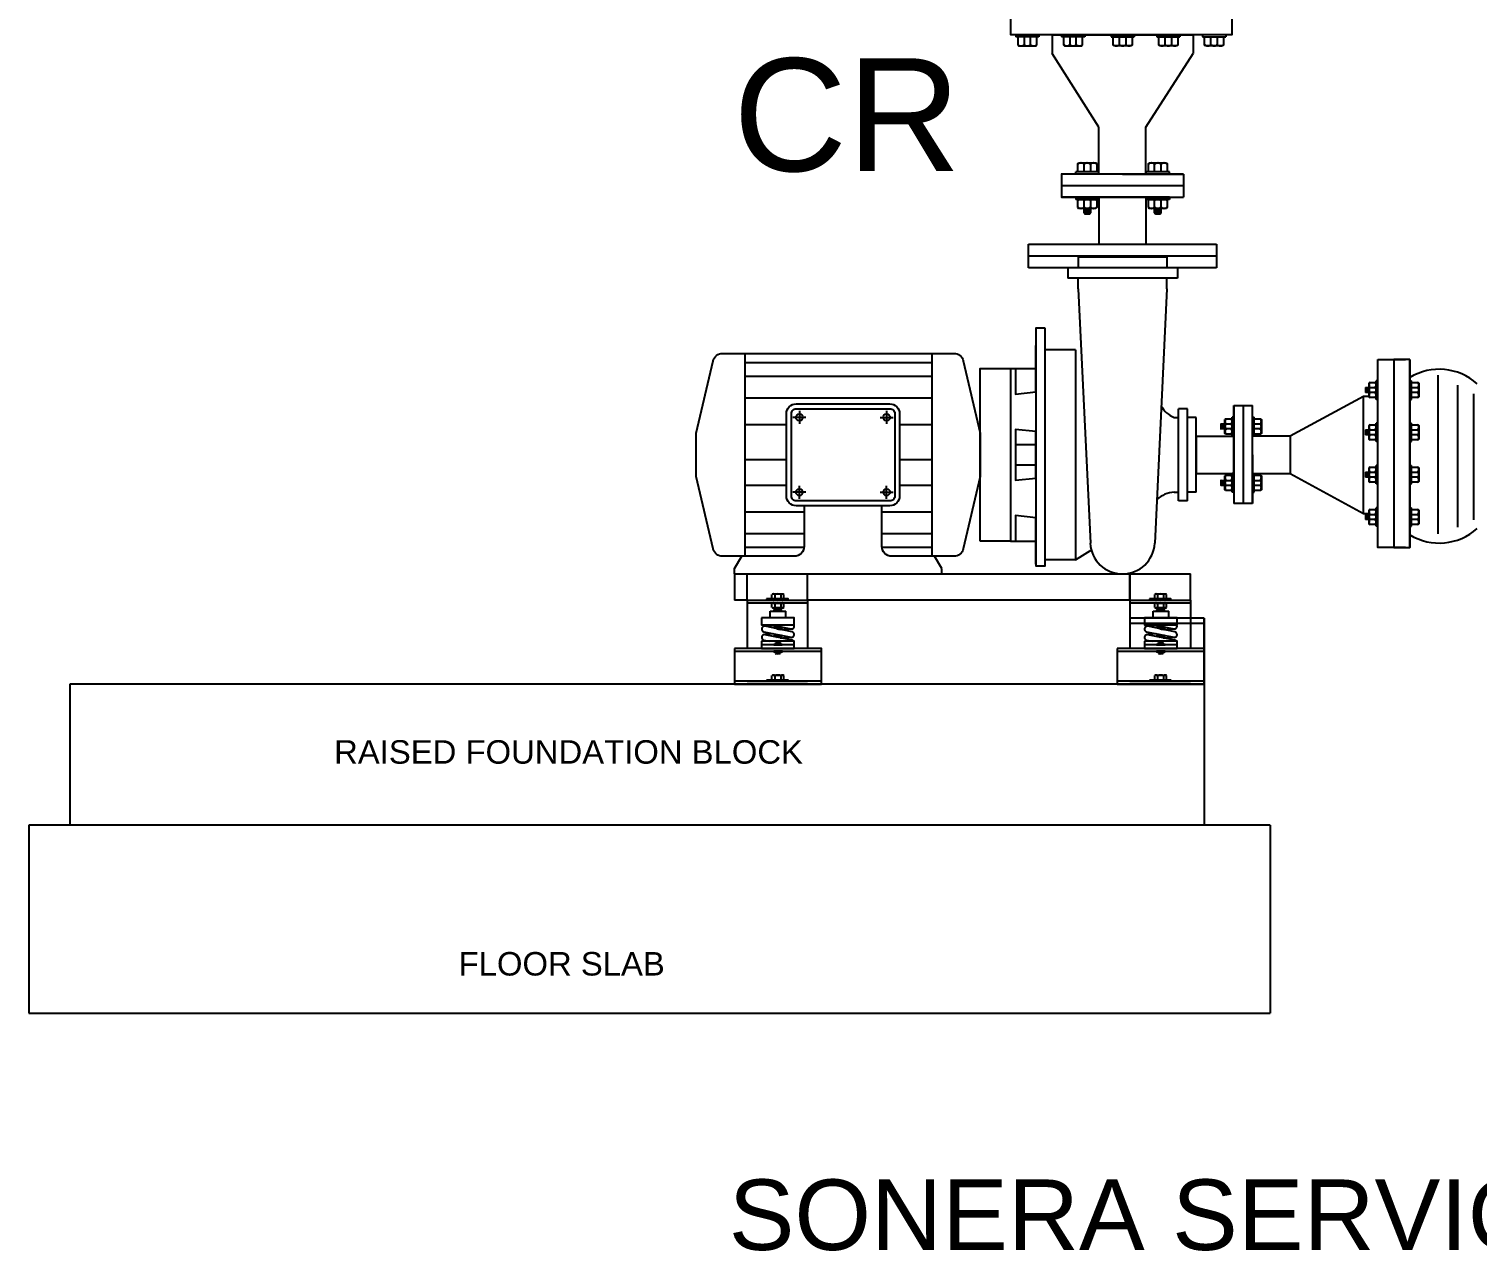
# Model space of a CAD drawing. Header units: inches. Extents: x 51172 to 63334, y -27893 to -10796.
# Drawn here: x 51464 to 53004, y -16851 to -15551 of the extents above; entities that cross this region are included whole.
import ezdxf

# ---------------------------------------------------------------- set-up
doc = ezdxf.new("R2010")
doc.units = ezdxf.units.IN
doc.header["$MEASUREMENT"] = 0
doc.styles.get("Standard").update_dxf_attribs({"font": 'arial.ttf'})

msp = doc.modelspace()

# ---------------------------------------------------------------- linework, layer by layer
at = {"linetype": 'Continuous'}
for p, q in [((52538, -15557.6), (52513.4, -15557.6)), ((52513.4, -15557.6), (52513.4, -15559.8)), ((52538, -15559.8), (52513.4, -15559.8)), ((52515.6, -15560.6), (52516.4, -15559.8)), ((52515.6, -15560.6), (52515.6, -15568.6)), ((52515.6, -15568.6), (52516.4, -15569.5)), ((52516.4, -15569.5), (52535, -15569.5)), ((52522.4, -15559.8), (52522.4, -15567.8)), ((52529.1, -15567.8), (52529.1, -15559.8)), ((52535.8, -15560.6), (52535, -15559.8)), ((52535, -15569.5), (52535.8, -15568.6)), ((52535.8, -15568.6), (52535.8, -15560.6)), ((52538, -15557.6), (52538, -15559.8)), ((52562.1, -15557.6), (52562.1, -15559.8)), ((52586.7, -15557.6), (52562.1, -15557.6)), ((52586.7, -15559.8), (52562.1, -15559.8)), ((52564.3, -15560.6), (52565.1, -15559.8)), ((52564.3, -15560.6), (52564.3, -15568.6)), ((52564.3, -15568.6), (52565.1, -15569.5)), ((52565.1, -15569.5), (52583.7, -15569.5)), ((52571, -15559.8), (52571, -15567.8)), ((52577.7, -15567.8), (52577.7, -15559.8)), ((52584.5, -15560.6), (52583.7, -15559.8)), ((52583.7, -15569.5), (52584.5, -15568.6)), ((52584.5, -15568.6), (52584.5, -15560.6)), ((52586.7, -15557.6), (52586.7, -15559.8)), ((52614.7, -15557.6), (52639.4, -15557.6)), ((52614.7, -15557.6), (52614.7, -15559.8)), ((52614.7, -15559.8), (52639.4, -15559.8)), ((52617, -15560.6), (52617.8, -15559.8)), ((52617, -15568.6), (52617, -15560.6)), ((52617.8, -15569.5), (52617, -15568.6)), ((52636.3, -15569.5), (52617.8, -15569.5)), ((52623.7, -15567.8), (52623.7, -15559.8)), ((52630.4, -15559.8), (52630.4, -15567.8)), ((52637.1, -15560.6), (52636.3, -15559.8)), ((52637.1, -15568.6), (52636.3, -15569.5)), ((52637.1, -15560.6), (52637.1, -15568.6)), ((52639.4, -15557.6), (52639.4, -15559.8)), ((52663.4, -15557.6), (52663.4, -15559.8)), ((52663.4, -15557.6), (52688, -15557.6)), ((52663.4, -15559.8), (52688, -15559.8)), ((52665.6, -15560.6), (52666.4, -15559.8)), ((52665.6, -15568.6), (52665.6, -15560.6)), ((52666.4, -15569.5), (52665.6, -15568.6)), ((52685, -15569.5), (52666.4, -15569.5)), ((52672.4, -15567.8), (52672.4, -15559.8)), ((52679.1, -15559.8), (52679.1, -15567.8)), ((52685.8, -15560.6), (52685, -15559.8)), ((52685.8, -15568.6), (52685, -15569.5)), ((52685.8, -15560.6), (52685.8, -15568.6)), ((52688, -15557.6), (52688, -15559.8)), ((52712.1, -15557.6), (52712.1, -15559.8)), ((52712.1, -15559.8), (52736.7, -15559.8)), ((52714.3, -15560.6), (52715.1, -15559.8)), ((52714.3, -15568.6), (52714.3, -15560.6)), ((52715.1, -15569.5), (52714.3, -15568.6)), ((52733.7, -15569.5), (52715.1, -15569.5)), ((52721, -15567.8), (52721, -15559.8)), ((52727.7, -15559.8), (52727.7, -15567.8)), ((52734.5, -15560.6), (52733.7, -15559.8)), ((52734.5, -15568.6), (52733.7, -15569.5)), ((52734.5, -15560.6), (52734.5, -15568.6)), ((52736.7, -15557.6), (52736.7, -15559.8)), ((52579.4, -15694.6), (52580.2, -15693.8)), ((52580.2, -15693.8), (52598.7, -15693.8)), ((52598.7, -15693.8), (52599.5, -15694.6)), ((52654.4, -15694.6), (52655.2, -15693.8)), ((52655.2, -15693.8), (52673.7, -15693.8)), ((52673.7, -15693.8), (52674.5, -15694.6)), ((52586.1, -15705.7), (52561.5, -15705.7)), ((52601.8, -15703.5), (52577.1, -15703.5)), ((52577.1, -15705.7), (52577.1, -15703.5)), ((52579.4, -15702.6), (52579.4, -15694.6)), ((52579.4, -15702.6), (52580.2, -15703.5)), ((52586.1, -15703.5), (52586.1, -15695.4)), ((52592.8, -15695.4), (52592.8, -15703.5)), ((52599.5, -15702.6), (52598.7, -15703.5)), ((52599.5, -15694.6), (52599.5, -15702.6)), ((52601.8, -15705.7), (52601.8, -15703.5)), ((52634.8, -15705.7), (52610.2, -15705.7)), ((52676.8, -15703.5), (52652.1, -15703.5)), ((52652.1, -15705.7), (52652.1, -15703.5)), ((52654.4, -15702.6), (52654.4, -15694.6)), ((52654.4, -15702.6), (52655.2, -15703.5)), ((52661.1, -15703.5), (52661.1, -15695.4)), ((52667.8, -15695.4), (52667.8, -15703.5)), ((52674.5, -15702.6), (52673.7, -15703.5)), ((52674.5, -15694.6), (52674.5, -15702.6)), ((52676.8, -15705.7), (52676.8, -15703.5)), ((52562, -15718), (52691.9, -15718)), ((52586.1, -15730.3), (52561.5, -15730.3)), ((52577.1, -15730.3), (52577.1, -15732.6)), ((52601.8, -15732.6), (52577.1, -15732.6)), ((52579.4, -15733.4), (52580.2, -15732.6)), ((52579.4, -15741.4), (52579.4, -15733.4)), ((52580.2, -15732.6), (52598.7, -15732.6)), ((52586.1, -15740.6), (52586.1, -15734.2)), ((52592.8, -15734.2), (52592.8, -15740.6)), ((52598.7, -15732.6), (52599.5, -15733.4)), ((52599.5, -15733.4), (52599.5, -15741.4)), ((52601.8, -15730.3), (52601.8, -15732.6)), ((52634.8, -15730.3), (52610.2, -15730.3)), ((52652.1, -15730.3), (52652.1, -15732.6)), ((52676.8, -15732.6), (52652.1, -15732.6)), ((52654.4, -15733.4), (52655.2, -15732.6)), ((52654.4, -15741.4), (52654.4, -15733.4)), ((52655.2, -15732.6), (52673.7, -15732.6)), ((52661.1, -15740.6), (52661.1, -15734.2)), ((52667.8, -15734.2), (52667.8, -15740.6)), ((52673.7, -15732.6), (52674.5, -15733.4)), ((52674.5, -15733.4), (52674.5, -15741.4)), ((52676.8, -15730.3), (52676.8, -15732.6)), ((52579.4, -15741.4), (52580.2, -15742.2)), ((52598.7, -15742.2), (52580.2, -15742.2)), ((52586.1, -15747), (52586.1, -15742.2)), ((52586.9, -15747.9), (52592, -15747.9)), ((52592.8, -15742.2), (52592.8, -15747)), ((52599.5, -15741.4), (52598.7, -15742.2)), ((52654.4, -15741.4), (52655.2, -15742.2)), ((52673.7, -15742.2), (52655.2, -15742.2)), ((52661.1, -15747), (52661.1, -15742.2)), ((52661.9, -15747.9), (52667, -15747.9)), ((52667.8, -15742.2), (52667.8, -15747)), ((52674.5, -15741.4), (52673.7, -15742.2)), ((52915.6, -15902.9), (52915.6, -16102.9)), ((52885.2, -15932.7), (52889.1, -15932.7)), ((52889.1, -15938.1), (52885.2, -15938.1)), ((52889.7, -15927.4), (52889.1, -15928)), ((52889.1, -15942.8), (52889.1, -15928)), ((52889.7, -15927.4), (52896.2, -15927.4)), ((52890.3, -15932.7), (52895.5, -15932.7)), ((52895.5, -15938.1), (52890.3, -15938.1)), ((52896.2, -15927.4), (52896.8, -15928)), ((52896.8, -15945.3), (52896.8, -15925.6)), ((52898.6, -15925.6), (52896.8, -15925.6)), ((52896.8, -15928), (52896.8, -15942.8)), ((52932.6, -15925.6), (52934.4, -15925.6)), ((52934.4, -15945.3), (52934.4, -15925.6)), ((52935, -15927.4), (52934.4, -15928)), ((52934.4, -15932.7), (52940.8, -15932.7)), ((52940.8, -15938.1), (52934.4, -15938.1)), ((52935, -15927.4), (52941.5, -15927.4)), ((52941.5, -15927.4), (52942.1, -15928)), ((52942.1, -15928), (52942.1, -15942.8)), ((53000.4, -15939.3), (53000.4, -16073.6)), ((52745.4, -15971.5), (52745.4, -15951.8)), ((52765.1, -15952.2), (52745.4, -15952.2)), ((52745.4, -15952.2), (52745.4, -16056.2)), ((52755.3, -15952.2), (52755.3, -16056.2)), ((52765.1, -15971.5), (52765.1, -15951.8)), ((52765.1, -16056.2), (52765.1, -15952.2)), ((52889.7, -15943.5), (52889.1, -15942.8)), ((52896.2, -15943.5), (52889.7, -15943.5)), ((52896.8, -15942.8), (52896.2, -15943.5)), ((52898.6, -15945.3), (52896.8, -15945.3)), ((52932.6, -15945.3), (52934.4, -15945.3)), ((52935, -15943.5), (52934.4, -15942.8)), ((52941.5, -15943.5), (52935, -15943.5)), ((52942.1, -15942.8), (52941.5, -15943.5)), ((52732, -15971.5), (52735.9, -15971.5)), ((52736.5, -15966.1), (52735.9, -15966.7)), ((52735.9, -15981.6), (52735.9, -15966.7)), ((52736.5, -15966.1), (52743, -15966.1)), ((52737.2, -15971.5), (52742.3, -15971.5)), ((52743, -15966.1), (52743.6, -15966.7)), ((52743.6, -15984), (52743.6, -15964.3)), ((52745.4, -15964.3), (52743.6, -15964.3)), ((52743.6, -15966.7), (52743.6, -15981.6)), ((52765.1, -15964.3), (52766.9, -15964.3)), ((52766.9, -15984), (52766.9, -15964.3)), ((52767.6, -15966.1), (52766.9, -15966.7)), ((52766.9, -15971.5), (52773.4, -15971.5)), ((52767.6, -15966.1), (52774, -15966.1)), ((52774, -15966.1), (52774.7, -15966.7)), ((52774.7, -15966.7), (52774.7, -15981.6)), ((52896.8, -15990.3), (52896.8, -15970.6)), ((52898.6, -15970.6), (52896.8, -15970.6)), ((52932.6, -15970.6), (52934.4, -15970.6)), ((52934.4, -15990.3), (52934.4, -15970.6)), ((52731.4, -15972.1), (52731.4, -15976.2)), ((52735.9, -15976.8), (52732, -15976.8)), ((52736.5, -15982.2), (52735.9, -15981.6)), ((52743, -15982.2), (52736.5, -15982.2)), ((52742.3, -15976.8), (52737.2, -15976.8)), ((52743.6, -15981.6), (52743, -15982.2)), ((52745.4, -15984), (52743.6, -15984)), ((52765.1, -15984), (52766.9, -15984)), ((52773.4, -15976.8), (52766.9, -15976.8)), ((52767.6, -15982.2), (52766.9, -15981.6)), ((52774, -15982.2), (52767.6, -15982.2)), ((52774.7, -15981.6), (52774, -15982.2)), ((52885.2, -15977.7), (52889.1, -15977.7)), ((52889.1, -15983.1), (52885.2, -15983.1)), ((52889.7, -15972.4), (52889.1, -15973)), ((52889.1, -15987.8), (52889.1, -15973)), ((52889.7, -15972.4), (52896.2, -15972.4)), ((52890.3, -15977.7), (52895.5, -15977.7)), ((52895.5, -15983.1), (52890.3, -15983.1)), ((52896.2, -15972.4), (52896.8, -15973)), ((52896.8, -15973), (52896.8, -15987.8)), ((52935, -15972.4), (52934.4, -15973)), ((52934.4, -15977.7), (52940.8, -15977.7)), ((52940.8, -15983.1), (52934.4, -15983.1)), ((52935, -15972.4), (52941.5, -15972.4)), ((52941.5, -15972.4), (52942.1, -15973)), ((52942.1, -15973), (52942.1, -15987.8)), ((52745.4, -16010.4), (52745.4, -15990.7)), ((52765.1, -16010.4), (52765.1, -15990.7)), ((52889.7, -15988.5), (52889.1, -15987.8)), ((52896.2, -15988.5), (52889.7, -15988.5)), ((52896.8, -15987.8), (52896.2, -15988.5)), ((52898.6, -15990.3), (52896.8, -15990.3)), ((52932.6, -15990.3), (52934.4, -15990.3)), ((52935, -15988.5), (52934.4, -15987.8)), ((52941.5, -15988.5), (52935, -15988.5)), ((52942.1, -15987.8), (52941.5, -15988.5)), ((52889.7, -16017.4), (52889.1, -16018)), ((52889.7, -16017.4), (52896.2, -16017.4)), ((52896.2, -16017.4), (52896.8, -16018)), ((52896.8, -16035.3), (52896.8, -16015.6)), ((52898.6, -16015.6), (52896.8, -16015.6)), ((52932.6, -16015.6), (52934.4, -16015.6)), ((52934.4, -16035.3), (52934.4, -16015.6)), ((52935, -16017.4), (52934.4, -16018)), ((52935, -16017.4), (52941.5, -16017.4)), ((52941.5, -16017.4), (52942.1, -16018)), ((52731.4, -16032.1), (52731.4, -16036.2)), ((52732, -16031.5), (52735.9, -16031.5)), ((52736.5, -16026.1), (52735.9, -16026.7)), ((52735.9, -16041.6), (52735.9, -16026.7)), ((52736.5, -16026.1), (52743, -16026.1)), ((52737.2, -16031.5), (52742.3, -16031.5)), ((52743, -16026.1), (52743.6, -16026.7)), ((52743.6, -16044), (52743.6, -16024.3)), ((52745.4, -16024.3), (52743.6, -16024.3)), ((52743.6, -16026.7), (52743.6, -16041.6)), ((52765.1, -16024.3), (52766.9, -16024.3)), ((52766.9, -16044), (52766.9, -16024.3)), ((52767.6, -16026.1), (52766.9, -16026.7)), ((52766.9, -16031.5), (52773.4, -16031.5)), ((52767.6, -16026.1), (52774, -16026.1)), ((52774, -16026.1), (52774.7, -16026.7)), ((52774.7, -16026.7), (52774.7, -16041.6)), ((52885.2, -16022.7), (52889.1, -16022.7)), ((52889.1, -16028.1), (52885.2, -16028.1)), ((52889.1, -16032.8), (52889.1, -16018)), ((52889.7, -16033.5), (52889.1, -16032.8)), ((52890.3, -16022.7), (52895.5, -16022.7)), ((52895.5, -16028.1), (52890.3, -16028.1)), ((52896.8, -16032.8), (52896.2, -16033.5)), ((52896.8, -16018), (52896.8, -16032.8)), ((52934.4, -16022.7), (52940.8, -16022.7)), ((52940.8, -16028.1), (52934.4, -16028.1)), ((52935, -16033.5), (52934.4, -16032.8)), ((52942.1, -16032.8), (52941.5, -16033.5)), ((52942.1, -16018), (52942.1, -16032.8)), ((52735.9, -16036.8), (52732, -16036.8)), ((52736.5, -16042.2), (52735.9, -16041.6)), ((52743, -16042.2), (52736.5, -16042.2)), ((52742.3, -16036.8), (52737.2, -16036.8)), ((52743.6, -16041.6), (52743, -16042.2)), ((52745.4, -16044), (52743.6, -16044)), ((52765.1, -16044), (52766.9, -16044)), ((52773.4, -16036.8), (52766.9, -16036.8)), ((52767.6, -16042.2), (52766.9, -16041.6)), ((52774, -16042.2), (52767.6, -16042.2)), ((52774.7, -16041.6), (52774, -16042.2)), ((52896.2, -16033.5), (52889.7, -16033.5)), ((52898.6, -16035.3), (52896.8, -16035.3)), ((52932.6, -16035.3), (52934.4, -16035.3)), ((52941.5, -16033.5), (52935, -16033.5)), ((52889.7, -16062.4), (52889.1, -16063)), ((52889.1, -16077.8), (52889.1, -16063)), ((52889.7, -16062.4), (52896.2, -16062.4)), ((52896.2, -16062.4), (52896.8, -16063)), ((52896.8, -16080.3), (52896.8, -16060.6)), ((52898.6, -16060.6), (52896.8, -16060.6)), ((52896.8, -16063), (52896.8, -16077.8)), ((52932.6, -16060.6), (52934.4, -16060.6)), ((52934.4, -16080.3), (52934.4, -16060.6)), ((52935, -16062.4), (52934.4, -16063)), ((52935, -16062.4), (52941.5, -16062.4)), ((52941.5, -16062.4), (52942.1, -16063)), ((52942.1, -16063), (52942.1, -16077.8)), ((52885.2, -16067.7), (52889.1, -16067.7)), ((52889.1, -16073.1), (52885.2, -16073.1)), ((52889.7, -16078.5), (52889.1, -16077.8)), ((52896.2, -16078.5), (52889.7, -16078.5)), ((52890.3, -16067.7), (52895.5, -16067.7)), ((52895.5, -16073.1), (52890.3, -16073.1)), ((52896.8, -16077.8), (52896.2, -16078.5)), ((52934.4, -16067.7), (52940.8, -16067.7)), ((52940.8, -16073.1), (52934.4, -16073.1)), ((52935, -16078.5), (52934.4, -16077.8)), ((52941.5, -16078.5), (52935, -16078.5)), ((52942.1, -16077.8), (52941.5, -16078.5)), ((52898.6, -16080.3), (52896.8, -16080.3)), ((52932.6, -16080.3), (52934.4, -16080.3))]:
    msp.add_line(p, q, dxfattribs=at)
for p, q in [((52552.1, -15557.6), (52701.9, -15557.6)), ((52552.1, -15557.6), (52552.1, -15577.6)), ((52552.1, -15557.6), (52701.9, -15557.6)), ((52627, -15557.6), (52627, -15557.6)), ((52627, -15557.6), (52627, -15557.6)), ((52701.9, -15557.6), (52701.9, -15577.6)), ((52601.9, -15655.7), (52552.1, -15577.6)), ((52651.9, -15655.7), (52701.9, -15577.6)), ((52601.9, -15705.7), (52601.9, -15655.7)), ((52651.9, -15705.7), (52651.9, -15655.7)), ((52626.9, -15705.7), (52562, -15705.7)), ((52610.2, -15705.7), (52586.1, -15705.7)), ((52626.9, -15705.7), (52691.9, -15705.7)), ((52691.9, -15705.7), (52691.9, -15730.3)), ((52676.9, -15730.3), (52576.9, -15730.3)), ((52602.1, -15780.3), (52602.1, -15731.4)), ((52652.1, -15780.3), (52652.1, -15731.4)), ((52526.9, -15805.3), (52526.9, -15780.3)), ((52526.9, -15780.3), (52626.9, -15780.3)), ((52626.9, -15780.3), (52726.9, -15780.3)), ((52726.9, -15780.3), (52726.9, -15805.3)), ((52526.9, -15792.8), (52726.9, -15792.8)), ((52674.1, -15794.1), (52579.8, -15794.1)), ((52579.8, -15794.1), (52579.8, -15805.3)), ((52674.1, -15794.1), (52674.1, -15805.3)), ((52626.9, -15805.3), (52526.9, -15805.3)), ((52685.3, -15805.3), (52568.6, -15805.3)), ((52568.6, -15805.3), (52568.6, -15816.5)), ((52685.3, -15805.3), (52568.6, -15805.3)), ((52685.3, -15816.5), (52568.6, -15816.5)), ((52579.8, -15827.8), (52579.8, -15816.5)), ((52726.9, -15805.3), (52626.9, -15805.3)), ((52674.1, -15827.8), (52674.1, -15816.5)), ((52685.3, -15805.3), (52685.3, -15816.5)), ((52579.8, -15827.8), (52592.7, -16098.3)), ((52674.1, -15827.8), (52661.2, -16098.3)), ((52576.8, -15892.6), (52544.7, -15892.6)), ((52576.8, -15892.6), (52576.8, -16116)), ((52225.1, -15896.4), (52225.1, -16112.2)), ((52424, -15896.4), (52424, -16112.2)), ((52903.3, -15902.9), (52927.9, -15902.9)), ((52932.6, -15902.9), (52932.6, -15942.9)), ((52932.6, -15902.9), (52932.6, -15912.9)), ((52507.7, -15912.6), (52534.9, -15912.6)), ((52932.6, -15912.9), (52932.6, -15957.9)), ((52885.2, -15932.7), (52885.2, -15938.1)), ((52686.6, -16053.3), (52686.6, -15955.3)), ((52696, -15955.3), (52686.6, -15955.3)), ((52696, -16053.3), (52696, -15955.3)), ((52765.1, -16004.2), (52765.1, -15952.2)), ((52805.1, -15984.2), (52883.3, -15941.8)), ((52883.3, -16066.8), (52883.3, -15941.8)), ((52883.3, -15941.8), (52889.1, -15941.8)), ((52932.6, -15942.9), (52932.6, -15982.9)), ((52681.9, -15964.7), (52686.6, -15964.7)), ((52705.4, -15964.7), (52696, -15964.7)), ((52705.4, -16043.9), (52705.4, -15964.7)), ((52745.4, -16044.2), (52745.4, -15964.2)), ((52765.1, -15990.7), (52765.1, -15971.5)), ((52932.6, -15957.9), (52932.6, -16002.9)), ((52705.4, -15984.3), (52744.5, -15984.3)), ((52705.4, -15984.3), (52705.4, -16024.3)), ((52765.1, -15984.2), (52805.1, -15984.2)), ((52805.1, -15984.2), (52805.1, -16024.2)), ((52885.2, -15977.7), (52885.2, -15983.1)), ((52932.6, -15982.9), (52932.6, -16022.9)), ((52765.1, -16004.2), (52765.1, -16056.2)), ((52932.6, -16002.9), (52932.6, -16047.9)), ((52705.4, -16024.3), (52744.5, -16024.3)), ((52765.1, -16024.2), (52805.1, -16024.2)), ((52805.1, -16024.2), (52883.3, -16066.8)), ((52885.2, -16022.7), (52885.2, -16028.1)), ((52932.6, -16022.9), (52932.6, -16062.9)), ((52681.9, -16043.9), (52686.6, -16043.9)), ((52705.4, -16043.9), (52696, -16043.9)), ((52932.6, -16047.9), (52932.6, -16092.9)), ((52696, -16053.3), (52686.6, -16053.3)), ((52765.1, -16056.2), (52745.4, -16056.2)), ((52932.6, -16062.9), (52932.6, -16102.9)), ((52883.3, -16066.8), (52889.1, -16066.8)), ((52885.2, -16067.7), (52885.2, -16073.1)), ((52932.6, -16092.9), (52932.6, -16102.9)), ((52507.7, -16096), (52534.9, -16096)), ((52576.8, -16116), (52594.7, -16105.1)), ((52927.9, -16102.9), (52903.3, -16102.9)), ((52214.2, -16125.2), (52222, -16112.2)), ((52214.2, -16130.8), (52214.2, -16125.2)), ((52434.9, -16125.2), (52427.1, -16112.2)), ((52434.9, -16130.8), (52434.9, -16125.2)), ((52576.8, -16116), (52544.7, -16116)), ((52214.2, -16130.8), (52434.9, -16130.8)), ((52214.2, -16130.8), (52214.2, -16158.9)), ((52227.7, -16158.9), (52227.7, -16130.8)), ((52227.7, -16130.8), (52292, -16130.8)), ((52259.8, -16130.8), (52259.8, -16130.8)), ((52292, -16158.9), (52292, -16130.8)), ((52434.9, -16130.8), (52634.8, -16130.8)), ((52634.8, -16158.9), (52634.8, -16130.8)), ((52634.8, -16130.8), (52699.2, -16130.8)), ((52634.8, -16130.8), (52634.8, -16158.9)), ((52699.2, -16158.9), (52699.2, -16130.8)), ((52254.1, -16157), (52254.1, -16152.9)), ((52255.5, -16152.3), (52265.2, -16152.3)), ((52257, -16152.9), (52257, -16157)), ((52263.7, -16157), (52263.7, -16152.9)), ((52266.6, -16157), (52266.6, -16152.9)), ((52661.3, -16157), (52661.3, -16152.9)), ((52662.7, -16152.3), (52672.3, -16152.3)), ((52664.2, -16152.9), (52664.2, -16157)), ((52670.9, -16157), (52670.9, -16152.9)), ((52673.8, -16157), (52673.8, -16152.9)), ((52227.7, -16158.9), (52214.2, -16158.9)), ((52227.7, -16158.9), (52292, -16158.9)), ((52227.7, -16158.9), (52227.7, -16161.9)), ((52292, -16161.9), (52227.7, -16161.9)), ((52227.7, -16161.9), (52227.7, -16210.2)), ((52252.3, -16177.5), (52252.3, -16170.5)), ((52252.3, -16170.5), (52268.9, -16170.5)), ((52254.1, -16166.6), (52254.1, -16162.5)), ((52255.5, -16161.9), (52265.2, -16161.9)), ((52265.2, -16157.6), (52255.6, -16157.6)), ((52265.2, -16167.2), (52255.6, -16167.2)), ((52256.1, -16167.7), (52256.8, -16167.2)), ((52256.1, -16167.7), (52256.8, -16168.2)), ((52256.1, -16168.7), (52256.8, -16168.2)), ((52256.1, -16168.7), (52256.8, -16169.2)), ((52256.1, -16169.7), (52256.8, -16169.2)), ((52256.1, -16169.7), (52256.8, -16170.1)), ((52256.3, -16170.5), (52256.8, -16170.1)), ((52256.7, -16167.2), (52256.8, -16167.2)), ((52256.8, -16167.2), (52258.1, -16167.2)), ((52256.8, -16168.2), (52264, -16167.9)), ((52256.8, -16169.2), (52264, -16168.9)), ((52256.8, -16170.1), (52264, -16169.8)), ((52257, -16162.5), (52257, -16166.6)), ((52263.7, -16166.6), (52263.7, -16162.5)), ((52264.6, -16167.4), (52264, -16167.9)), ((52264.6, -16168.4), (52264, -16167.9)), ((52264.6, -16168.4), (52264, -16168.9)), ((52264.6, -16169.4), (52264, -16168.9)), ((52264.6, -16169.4), (52264, -16169.8)), ((52264.6, -16170.3), (52264, -16169.8)), ((52264.6, -16167.4), (52264.3, -16167.2)), ((52264.6, -16170.3), (52264.5, -16170.5)), ((52266.6, -16166.6), (52266.6, -16162.5)), ((52268.9, -16177.5), (52268.9, -16170.5)), ((52292, -16158.9), (52292, -16161.9)), ((52634.8, -16158.9), (52292, -16158.9)), ((52292, -16161.9), (52292, -16210.2)), ((52634.8, -16158.9), (52699.2, -16158.9)), ((52634.8, -16158.9), (52634.8, -16161.9)), ((52699.2, -16161.9), (52634.8, -16161.9)), ((52634.8, -16161.9), (52634.8, -16210.2)), ((52659.4, -16177.5), (52659.4, -16170.5)), ((52659.4, -16170.5), (52676.1, -16170.5)), ((52661.3, -16166.6), (52661.3, -16162.5)), ((52672.3, -16157.6), (52662.7, -16157.6)), ((52662.7, -16161.9), (52672.3, -16161.9)), ((52672.3, -16167.2), (52662.7, -16167.2)), ((52663.3, -16167.7), (52663.9, -16167.2)), ((52663.3, -16167.7), (52663.9, -16168.2)), ((52663.3, -16168.7), (52663.9, -16168.2)), ((52663.3, -16168.7), (52663.9, -16169.2)), ((52663.3, -16169.7), (52663.9, -16169.2)), ((52663.3, -16169.7), (52663.9, -16170.1)), ((52663.5, -16170.5), (52663.9, -16170.1)), ((52663.8, -16167.2), (52663.9, -16167.2)), ((52663.9, -16167.2), (52665.3, -16167.2)), ((52663.9, -16168.2), (52671.1, -16167.9)), ((52663.9, -16169.2), (52671.1, -16168.9)), ((52663.9, -16170.1), (52671.1, -16169.8)), ((52664.2, -16162.5), (52664.2, -16166.6)), ((52670.9, -16166.6), (52670.9, -16162.5)), ((52671.8, -16167.4), (52671.1, -16167.9)), ((52671.8, -16168.4), (52671.1, -16167.9)), ((52671.8, -16168.4), (52671.1, -16168.9)), ((52671.8, -16169.4), (52671.1, -16168.9)), ((52671.8, -16169.4), (52671.1, -16169.8)), ((52671.8, -16170.3), (52671.1, -16169.8)), ((52671.8, -16167.4), (52671.4, -16167.2)), ((52671.8, -16170.3), (52671.6, -16170.5)), ((52673.8, -16166.6), (52673.8, -16162.5)), ((52676.1, -16177.5), (52676.1, -16170.5)), ((52699.2, -16158.9), (52699.2, -16161.9)), ((52699.2, -16161.9), (52699.2, -16210.2)), ((52255.6, -16185.7), (52246.1, -16186.6)), ((52256.1, -16186), (52256.4, -16185.9)), ((52256.1, -16186), (52256.8, -16186.5)), ((52256.1, -16187), (52256.8, -16186.5)), ((52256.1, -16187), (52256.8, -16187.5)), ((52256.8, -16186.5), (52259.1, -16186.4)), ((52713.8, -16178.1), (52634.8, -16178.1)), ((52713.8, -16183.7), (52634.8, -16183.7)), ((52662.7, -16185.7), (52653.2, -16186.6)), ((52663.3, -16186), (52663.5, -16185.9)), ((52663.3, -16186), (52663.9, -16186.5)), ((52663.3, -16187), (52663.9, -16186.5)), ((52663.3, -16187), (52663.9, -16187.5)), ((52663.9, -16186.5), (52666.2, -16186.4)), ((52713.8, -16248.1), (52713.8, -16178.1)), ((52713.8, -16178.1), (52713.8, -16398.1)), ((52255.6, -16194.6), (52246.1, -16195.5)), ((52256.1, -16188), (52256.8, -16187.5)), ((52256.1, -16188), (52256.8, -16188.4)), ((52256.1, -16194.8), (52256.2, -16194.7)), ((52256.1, -16194.8), (52256.8, -16195.3)), ((52256.1, -16195.8), (52256.8, -16195.3)), ((52256.1, -16195.8), (52256.8, -16196.3)), ((52256.1, -16196.7), (52256.8, -16196.3)), ((52256.1, -16196.7), (52256.8, -16197.2)), ((52256.3, -16197.6), (52256.8, -16197.2)), ((52256.4, -16188.7), (52256.8, -16188.4)), ((52256.8, -16187.5), (52263, -16187.2)), ((52256.8, -16188.4), (52264, -16188.2)), ((52256.8, -16195.3), (52258.7, -16195.2)), ((52256.8, -16196.3), (52262.6, -16196)), ((52256.8, -16197.2), (52264, -16196.9)), ((52259, -16198.1), (52264, -16197.9)), ((52261.8, -16202.6), (52259.1, -16202.6)), ((52259.1, -16202.6), (52259.3, -16202.7)), ((52259.3, -16202.7), (52261.8, -16202.6)), ((52259.4, -16189.3), (52264, -16189.2)), ((52261, -16189.6), (52264.6, -16189.6)), ((52262.1, -16202.7), (52261.8, -16202.6)), ((52262.9, -16198.9), (52264, -16198.9)), ((52263.5, -16190.2), (52264, -16190.1)), ((52264.6, -16187.7), (52264, -16188.2)), ((52264.6, -16188.7), (52264, -16188.2)), ((52264.6, -16188.7), (52264, -16189.2)), ((52264.6, -16189.7), (52264, -16189.2)), ((52264.6, -16189.7), (52264, -16190.1)), ((52264.2, -16190.3), (52264, -16190.1)), ((52264.6, -16196.4), (52264, -16196.9)), ((52264.6, -16197.4), (52264, -16196.9)), ((52264.6, -16197.4), (52264, -16197.9)), ((52264.6, -16198.4), (52264, -16197.9)), ((52264.6, -16198.4), (52264, -16198.9)), ((52264.5, -16199.2), (52264, -16198.9)), ((52264.6, -16187.7), (52264.4, -16187.5)), ((52264.6, -16196.4), (52264.6, -16196.4)), ((52275.1, -16189.6), (52265.6, -16190.5)), ((52275.1, -16198.5), (52265.6, -16199.4)), ((52662.7, -16194.6), (52653.2, -16195.5)), ((52663.2, -16194.8), (52663.3, -16194.7)), ((52663.2, -16194.8), (52663.9, -16195.3)), ((52663.3, -16188), (52663.9, -16187.5)), ((52663.3, -16188), (52663.9, -16188.4)), ((52663.3, -16195.8), (52663.9, -16195.3)), ((52663.3, -16195.8), (52663.9, -16196.3)), ((52663.3, -16196.7), (52663.9, -16196.3)), ((52663.3, -16196.7), (52663.9, -16197.2)), ((52663.5, -16197.6), (52663.9, -16197.2)), ((52663.6, -16188.7), (52663.9, -16188.4)), ((52663.9, -16187.5), (52670.2, -16187.2)), ((52663.9, -16188.4), (52671.1, -16188.2)), ((52663.9, -16195.3), (52665.8, -16195.2)), ((52663.9, -16196.3), (52669.8, -16196)), ((52663.9, -16197.2), (52671.1, -16196.9)), ((52666.1, -16198.1), (52671.1, -16197.9)), ((52669, -16202.6), (52666.3, -16202.6)), ((52666.3, -16202.6), (52666.4, -16202.7)), ((52666.4, -16202.7), (52669, -16202.6)), ((52666.6, -16189.3), (52671.1, -16189.2)), ((52668.1, -16189.6), (52671.7, -16189.6)), ((52669.2, -16202.7), (52669, -16202.6)), ((52670.1, -16198.9), (52671.1, -16198.9)), ((52670.7, -16190.2), (52671.1, -16190.1)), ((52671.8, -16187.7), (52671.1, -16188.2)), ((52671.8, -16188.7), (52671.1, -16188.2)), ((52671.8, -16188.7), (52671.1, -16189.2)), ((52671.8, -16189.7), (52671.1, -16189.2)), ((52671.8, -16189.7), (52671.1, -16190.1)), ((52671.3, -16190.3), (52671.1, -16190.1)), ((52671.8, -16196.4), (52671.1, -16196.9)), ((52671.8, -16197.4), (52671.1, -16196.9)), ((52671.8, -16197.4), (52671.1, -16197.9)), ((52671.8, -16198.4), (52671.1, -16197.9)), ((52671.8, -16198.4), (52671.1, -16198.9)), ((52671.6, -16199.2), (52671.1, -16198.9)), ((52671.8, -16187.7), (52671.6, -16187.5)), ((52671.8, -16196.4), (52671.7, -16196.4)), ((52682.3, -16189.6), (52672.7, -16190.5)), ((52682.3, -16198.5), (52672.7, -16199.4)), ((52214.2, -16210.2), (52214.2, -16248.1)), ((52277.8, -16206.4), (52243.1, -16206.4)), ((52257.9, -16214), (52257.9, -16215.6)), ((52258.2, -16205.7), (52258.2, -16204)), ((52258.5, -16213.7), (52262.4, -16213.7)), ((52262.4, -16215.8), (52258.5, -16215.8)), ((52258.7, -16203.8), (52262.6, -16203.8)), ((52262.6, -16205.9), (52258.7, -16205.9)), ((52259, -16202.8), (52259.3, -16202.7)), ((52259, -16202.8), (52259.3, -16203)), ((52259, -16203.2), (52259.3, -16203)), ((52259, -16203.2), (52259.3, -16203.4)), ((52259, -16203.5), (52259.3, -16203.4)), ((52259, -16203.5), (52259.3, -16203.7)), ((52259.1, -16214), (52259.1, -16215.6)), ((52259.2, -16203.8), (52259.3, -16203.7)), ((52259.3, -16203), (52261.8, -16202.9)), ((52259.3, -16203.4), (52261.8, -16203.3)), ((52259.3, -16203.7), (52261.8, -16203.6)), ((52259.3, -16204), (52259.3, -16205.7)), ((52262.1, -16202.7), (52261.8, -16202.9)), ((52262.1, -16203.1), (52261.8, -16202.9)), ((52262.1, -16203.1), (52261.8, -16203.3)), ((52262.1, -16203.4), (52261.8, -16203.3)), ((52262.1, -16203.4), (52261.8, -16203.6)), ((52262.1, -16203.8), (52261.8, -16203.6)), ((52261.8, -16215.6), (52261.8, -16214)), ((52262, -16205.7), (52262, -16204)), ((52262.9, -16214), (52262.9, -16215.6)), ((52263.2, -16205.7), (52263.2, -16204)), ((52306.7, -16248.1), (52306.7, -16210.2)), ((52621.3, -16210.2), (52621.3, -16248.1)), ((52684.9, -16206.4), (52650.3, -16206.4)), ((52665.1, -16214), (52665.1, -16215.6)), ((52665.3, -16205.7), (52665.3, -16204)), ((52665.7, -16213.7), (52669.5, -16213.7)), ((52669.5, -16215.8), (52665.7, -16215.8)), ((52665.9, -16203.8), (52669.7, -16203.8)), ((52669.7, -16205.9), (52665.9, -16205.9)), ((52666.2, -16202.8), (52666.4, -16202.7)), ((52666.2, -16202.8), (52666.4, -16203)), ((52666.2, -16203.2), (52666.4, -16203)), ((52666.2, -16203.2), (52666.4, -16203.4)), ((52666.2, -16203.5), (52666.4, -16203.4)), ((52666.2, -16203.5), (52666.4, -16203.7)), ((52666.3, -16203.8), (52666.4, -16203.7)), ((52666.3, -16214), (52666.3, -16215.6)), ((52666.4, -16203), (52669, -16202.9)), ((52666.4, -16203.4), (52669, -16203.3)), ((52666.4, -16203.7), (52669, -16203.6)), ((52666.5, -16204), (52666.5, -16205.7)), ((52668.9, -16215.6), (52668.9, -16214)), ((52669.2, -16202.7), (52669, -16202.9)), ((52669.2, -16203.1), (52669, -16202.9)), ((52669.2, -16203.1), (52669, -16203.3)), ((52669.2, -16203.4), (52669, -16203.3)), ((52669.2, -16203.4), (52669, -16203.6)), ((52669.2, -16203.8), (52669, -16203.6)), ((52669.1, -16205.7), (52669.1, -16204)), ((52670.1, -16214), (52670.1, -16215.6)), ((52670.3, -16205.7), (52670.3, -16204)), ((52713.8, -16248.1), (52713.8, -16210.2)), ((52713.8, -16248.1), (51507.2, -16248.1)), ((51507.2, -16248.1), (51507.2, -16398.1)), ((52292, -16245.2), (52227.7, -16245.2)), ((52227.7, -16245.2), (52292, -16245.2)), ((52292, -16248.1), (52227.7, -16248.1)), ((52254.1, -16243.2), (52254.1, -16239.1)), ((52255.5, -16238.5), (52265.2, -16238.5)), ((52265.2, -16243.8), (52255.6, -16243.8)), ((52257, -16239.1), (52257, -16243.2)), ((52263.7, -16243.2), (52263.7, -16239.1)), ((52266.6, -16243.2), (52266.6, -16239.1)), ((52699.2, -16245.2), (52634.8, -16245.2)), ((52634.8, -16245.2), (52699.2, -16245.2)), ((52699.2, -16248.1), (52634.8, -16248.1)), ((52661.3, -16243.2), (52661.3, -16239.1)), ((52662.7, -16238.5), (52672.3, -16238.5)), ((52672.3, -16243.8), (52662.7, -16243.8)), ((52664.2, -16239.1), (52664.2, -16243.2)), ((52670.9, -16243.2), (52670.9, -16239.1)), ((52673.8, -16243.2), (52673.8, -16239.1)), ((52783.8, -16398.1), (51463.8, -16398.1)), ((51463.8, -16398.1), (51463.8, -16598.1)), ((52783.8, -16398.1), (52783.8, -16598.1)), ((51463.8, -16598.1), (52783.8, -16598.1))]:
    msp.add_line(p, q)
at = {"color": 8}
for p, q in [((52225.1, -15906.2), (52424, -15906.2)), ((52225.1, -15920.7), (52424, -15920.7)), ((52225.1, -15943.6), (52424, -15943.6)), ((52290.2, -15964.5), (52276.4, -15964.5)), ((52283.3, -15957.6), (52283.3, -15971.3)), ((52369.1, -15964.5), (52382.9, -15964.5)), ((52376, -15957.6), (52376, -15971.3)), ((52225.1, -15972), (52269.5, -15972)), ((52389.8, -15972), (52424, -15972)), ((52225.1, -16009.3), (52269.5, -16009.3)), ((52389.8, -16009.3), (52424, -16009.3)), ((52225.1, -16036.7), (52269.5, -16036.7)), ((52290.2, -16044.1), (52276.4, -16044.1)), ((52283.3, -16051), (52283.3, -16037.3)), ((52369.1, -16044.1), (52382.9, -16044.1)), ((52376, -16051), (52376, -16037.3)), ((52389.8, -16036.7), (52424, -16036.7)), ((52225.1, -16065), (52288.3, -16065)), ((52371, -16065), (52424, -16065)), ((52225.1, -16087.9), (52288.3, -16087.9)), ((52371, -16087.9), (52424, -16087.9)), ((52225.1, -16102.4), (52288.3, -16102.4)), ((52371, -16102.4), (52424, -16102.4))]:
    msp.add_line(p, q, dxfattribs=at)
at = {"color": 8, "linetype": 'Continuous'}
for p, q in [((52962.4, -15919.5), (52962.4, -16088.2)), ((52983.2, -15930.3), (52983.2, -16081.3))]:
    msp.add_line(p, q, dxfattribs=at)
at = {"linetype": 'Continuous'}
msp.add_lwpolyline([(52508.3, -15532.9), (52743.1, -15532.9), (52743.1, -15557.6), (52508.3, -15557.6)], close=True, dxfattribs=at)
msp.add_lwpolyline([(52691.9, -15705.7), (52562, -15705.7), (52562, -15730.3), (52691.9, -15730.3)], dxfattribs=at)
for points in [[(52544.7, -15869.7), (52534.9, -15869.7), (52534.9, -16122.2), (52544.7, -16122.2)], [(52898.6, -15902.9), (52915.6, -15902.9), (52915.6, -16102.8), (52898.6, -16102.8)], [(52932.6, -15902.9), (52915.6, -15902.9), (52915.6, -16102.8), (52932.6, -16102.8)], [(52475.6, -16096), (52475.6, -15912.6), (52507.7, -15912.6), (52507.7, -16096)], [(52534.9, -15979.6), (52513, -15977.2), (52513, -16031.4), (52534.9, -16029)], [(52248.4, -16157.6), (52248.4, -16158.9), (52271.3, -16158.9), (52271.3, -16157.6)], [(52655.6, -16157.6), (52655.6, -16158.9), (52678.4, -16158.9), (52678.4, -16157.6)], [(52243.1, -16177.5), (52243.1, -16185.1), (52277.8, -16185.1), (52277.8, -16177.5)], [(52650.3, -16177.5), (52650.3, -16185.1), (52684.9, -16185.1), (52684.9, -16177.5)], [(52214.2, -16210.2), (52214.2, -16213.2), (52306.7, -16213.2), (52306.7, -16210.2)], [(52243.1, -16202.6), (52243.1, -16210.2), (52277.8, -16210.2), (52277.8, -16202.6)], [(52255.9, -16205.9), (52255.9, -16206.4), (52265, -16206.4), (52265, -16205.9)], [(52265.2, -16213.7), (52265.2, -16213.2), (52256.1, -16213.2), (52256.1, -16213.7)], [(52621.3, -16210.2), (52621.3, -16213.2), (52713.8, -16213.2), (52713.8, -16210.2)], [(52650.3, -16202.6), (52650.3, -16210.2), (52684.9, -16210.2), (52684.9, -16202.6)], [(52663, -16205.9), (52663, -16206.4), (52672.2, -16206.4), (52672.2, -16205.9)], [(52672.4, -16213.7), (52672.4, -16213.2), (52663.2, -16213.2), (52663.2, -16213.7)], [(52214.2, -16245.2), (52214.2, -16248.1), (52306.7, -16248.1), (52306.7, -16245.2)], [(52248.4, -16243.8), (52248.4, -16245.2), (52271.3, -16245.2), (52271.3, -16243.8)], [(52621.3, -16245.2), (52621.3, -16248.1), (52713.8, -16248.1), (52713.8, -16245.2)], [(52655.6, -16243.8), (52655.6, -16245.2), (52678.4, -16245.2), (52678.4, -16243.8)]]:
    msp.add_lwpolyline(points, close=True)
for points in [[(52513, -15912.6), (52513, -15939.7), (52534.9, -15937.2), (52534.9, -15887.9)], [(52173.5, -16027.3), (52173.5, -15981.3)], [(52475.6, -15981.3), (52475.6, -16027.3)], [(52513, -15993.3), (52534.9, -15993.3), (52534.9, -16015.4), (52513, -16015.4)], [(52534.9, -16120.7), (52534.9, -16071.4), (52513, -16068.9), (52513, -16096)]]:
    msp.add_lwpolyline(points)
for points in [[(52173.5, -15981.3), (52191.5, -15904.4, -0.348273), (52201.6, -15896.4), (52447.5, -15896.4, -0.348273), (52457.6, -15904.4), (52475.6, -15981.3)], [(52288.3, -16058.5), (52288.3, -16101.9, -0.414214), (52277.9, -16112.2), (52201.6, -16112.2, -0.348273), (52191.5, -16104.2), (52173.5, -16027.3)], [(52475.6, -16027.3), (52457.6, -16104.2, -0.348273), (52447.5, -16112.2), (52381.4, -16112.2, -0.414214), (52371, -16101.9), (52371, -16058.5)], [(52252.6, -16185.1), (52274.2, -16189.5, 0.656367), (52277.3, -16185.1)], [(52659.8, -16185.1), (52681.4, -16189.5, 0.656367), (52684.5, -16185.1)], [(52277.2, -16202.6, 0.187389), (52275.4, -16201.5), (52246.7, -16195.6, 1.001015), (52245.5, -16201.4), (52251.7, -16202.6)], [(52684.4, -16202.6, 0.187389), (52682.6, -16201.5), (52653.8, -16195.6, 1.001015), (52652.6, -16201.4), (52658.8, -16202.6)]]:
    msp.add_lwpolyline(points, format="xyb")
for points in [[(52279.8, -15950.1), (52379.5, -15950.1, -0.414214), (52389.8, -15960.5), (52389.8, -16048.1, -0.414214), (52379.5, -16058.5), (52279.8, -16058.5, -0.414214), (52269.5, -16048.1), (52269.5, -15960.5, -0.414214)], [(52245.5, -16192.5), (52274.2, -16198.4, 1.001057), (52275.4, -16192.6), (52246.7, -16186.7, 1.001015)], [(52652.6, -16192.5), (52681.4, -16198.4, 1.001057), (52682.6, -16192.6), (52653.8, -16186.7, 1.001015)]]:
    msp.add_lwpolyline(points, format="xyb", close=True)
at = {"color": 8}
msp.add_lwpolyline([(52279.8, -15955.3), (52379.5, -15955.3, -0.414214), (52384.7, -15960.5), (52384.7, -16048.1, -0.414214), (52379.5, -16053.3), (52279.8, -16053.3, -0.414214), (52274.7, -16048.1), (52274.7, -15960.5, -0.414214)], format="xyb", close=True, dxfattribs=at)
for centre in [(52283.3, -15964.5), (52376, -15964.5), (52283.3, -16044.1), (52376, -16044.1)]:
    msp.add_circle(centre, 3.61, dxfattribs=at)
at = {"linetype": 'Continuous'}
for centre, radius, start, end in [((52519, -15565.1), 4.35, 219.3849, 320.6151), ((52525.7, -15565.1), 4.35, 219.3849, 320.6151), ((52532.4, -15565.1), 4.35, 219.3849, 320.6151), ((52567.7, -15565.1), 4.35, 219.3849, 320.6151), ((52574.4, -15565.1), 4.35, 219.3849, 320.6151), ((52581.1, -15565.1), 4.35, 219.3849, 320.6151), ((52620.3, -15565.1), 4.35, 219.3849, 320.6151), ((52627, -15565.1), 4.35, 219.3849, 320.6151), ((52633.8, -15565.1), 4.35, 219.3849, 320.6151), ((52669, -15565.1), 4.35, 219.3849, 320.6151), ((52675.7, -15565.1), 4.35, 219.3849, 320.6151), ((52682.4, -15565.1), 4.35, 219.3849, 320.6151), ((52717.7, -15565.1), 4.35, 219.3849, 320.6151), ((52724.4, -15565.1), 4.35, 219.3849, 320.6151), ((52731.1, -15565.1), 4.35, 219.3849, 320.6151), ((52582.7, -15698.2), 4.35, 39.3849, 140.6151), ((52589.4, -15698.2), 4.35, 39.3849, 140.6151), ((52596.2, -15698.2), 4.35, 39.3849, 140.6151), ((52657.7, -15698.2), 4.35, 39.3849, 140.6151), ((52664.4, -15698.2), 4.35, 39.3849, 140.6151), ((52671.2, -15698.2), 4.35, 39.3849, 140.6151), ((52582.7, -15736.9), 4.35, 39.3849, 140.6151), ((52589.4, -15736.9), 4.35, 39.3849, 140.6151), ((52596.2, -15736.9), 4.35, 39.3849, 140.6151), ((52657.7, -15736.9), 4.35, 39.3849, 140.6151), ((52664.4, -15736.9), 4.35, 39.3849, 140.6151), ((52671.2, -15736.9), 4.35, 39.3849, 140.6151), ((52582.7, -15737.9), 4.35, 219.3849, 320.6151), ((52589.4, -15737.9), 4.35, 219.3849, 320.6151), ((52586.6, -15730), 15.2, 268.1407, 293.9319), ((52586.6, -15730), 16, 268.1407, 292.6587), ((52586.6, -15730), 16.8, 268.1407, 291.5176), ((52586.9, -15747), 0.807, 180, 270), ((52586.6, -15730), 12.8, 268.1407, 286.5975), ((52586.6, -15730), 13.6, 268.1407, 295.6381), ((52586.6, -15730), 14.4, 268.1407, 295.3626), ((52586.6, -15730), 17.6, 268.9617, 290.4885), ((52592, -15747), 0.807, 270, 0), ((52596.2, -15737.9), 4.35, 219.3849, 320.6151), ((52657.7, -15737.9), 4.35, 219.3849, 320.6151), ((52664.4, -15737.9), 4.35, 219.3849, 320.6151), ((52661.6, -15730), 15.2, 268.1407, 293.9319), ((52661.6, -15730), 16, 268.1407, 292.6587), ((52661.6, -15730), 16.8, 268.1407, 291.5176), ((52661.9, -15747), 0.807, 180, 270), ((52661.6, -15730), 12.8, 268.1407, 286.5975), ((52661.6, -15730), 13.6, 268.1407, 295.6381), ((52661.6, -15730), 14.4, 268.1407, 295.3626), ((52661.6, -15730), 17.6, 268.9617, 290.4885), ((52667, -15747), 0.807, 270, 0), ((52671.2, -15737.9), 4.35, 219.3849, 320.6151), ((52963.8, -15973), 59.7, 47.6861, 121.5219), ((52898.9, -15933.2), 12.8, 178.1407, 202.6587), ((52898.9, -15933.2), 12.2, 178.1407, 203.9319), ((52898.9, -15933.2), 11.5, 178.1407, 205.3626), ((52898.9, -15933.2), 10.9, 178.1407, 205.6381), ((52898.9, -15933.2), 10.2, 178.1407, 196.5975), ((52892.5, -15930), 3.48, 129.3849, 230.6151), ((52892.5, -15935.4), 3.48, 129.3849, 230.6151), ((52892.5, -15940.8), 3.48, 129.3849, 230.6151), ((52893.3, -15930), 3.48, 309.3849, 50.6151), ((52893.3, -15935.4), 3.48, 309.3849, 50.6151), ((52893.3, -15940.8), 3.48, 309.3849, 50.6151), ((52938.6, -15930), 3.48, 309.3849, 50.6151), ((52938.6, -15935.4), 3.48, 309.3849, 50.6151), ((52938.6, -15940.8), 3.48, 309.3849, 50.6151), ((52732, -15972.1), 0.645, 90, 180), ((52745.7, -15971.9), 13.5, 178.1407, 201.5176), ((52745.7, -15971.9), 12.8, 178.1407, 202.6587), ((52745.7, -15971.9), 12.2, 178.1407, 203.9319), ((52745.7, -15971.9), 11.5, 178.1407, 205.3626), ((52739.4, -15968.8), 3.48, 129.3849, 230.6151), ((52739.4, -15974.2), 3.48, 129.3849, 230.6151), ((52740.1, -15968.8), 3.48, 309.3849, 50.6151), ((52740.1, -15974.2), 3.48, 309.3849, 50.6151), ((52771.1, -15968.8), 3.48, 309.3849, 50.6151), ((52771.1, -15974.2), 3.48, 309.3849, 50.6151), ((52732, -15976.2), 0.645, 180, 270), ((52745.7, -15971.9), 14.1, 178.9617, 200.4885), ((52745.7, -15971.9), 10.9, 178.1407, 205.6381), ((52745.7, -15971.9), 10.2, 178.1407, 196.5975), ((52739.4, -15979.5), 3.48, 129.3849, 230.6151), ((52740.1, -15979.5), 3.48, 309.3849, 50.6151), ((52771.1, -15979.5), 3.48, 309.3849, 50.6151), ((52898.9, -15978.2), 12.8, 178.1407, 202.6587), ((52898.9, -15978.2), 12.2, 178.1407, 203.9319), ((52898.9, -15978.2), 11.5, 178.1407, 205.3626), ((52898.9, -15978.2), 10.9, 178.1407, 205.6381), ((52898.9, -15978.2), 10.2, 178.1407, 196.5975), ((52892.5, -15975), 3.48, 129.3849, 230.6151), ((52892.5, -15980.4), 3.48, 129.3849, 230.6151), ((52892.5, -15985.8), 3.48, 129.3849, 230.6151), ((52893.3, -15975), 3.48, 309.3849, 50.6151), ((52893.3, -15980.4), 3.48, 309.3849, 50.6151), ((52893.3, -15985.8), 3.48, 309.3849, 50.6151), ((52938.6, -15975), 3.48, 309.3849, 50.6151), ((52938.6, -15980.4), 3.48, 309.3849, 50.6151), ((52938.6, -15985.8), 3.48, 309.3849, 50.6151), ((52892.5, -16020), 3.48, 129.3849, 230.6151), ((52893.3, -16020), 3.48, 309.3849, 50.6151), ((52938.6, -16020), 3.48, 309.3849, 50.6151), ((52732, -16032.1), 0.645, 90, 180), ((52745.7, -16031.9), 14.1, 178.9617, 200.4885), ((52745.7, -16031.9), 13.5, 178.1407, 201.5176), ((52745.7, -16031.9), 12.8, 178.1407, 202.6587), ((52745.7, -16031.9), 12.2, 178.1407, 203.9319), ((52745.7, -16031.9), 11.5, 178.1407, 205.3626), ((52745.7, -16031.9), 10.9, 178.1407, 205.6381), ((52745.7, -16031.9), 10.2, 178.1407, 196.5975), ((52739.4, -16028.8), 3.48, 129.3849, 230.6151), ((52739.4, -16034.2), 3.48, 129.3849, 230.6151), ((52740.1, -16028.8), 3.48, 309.3849, 50.6151), ((52740.1, -16034.2), 3.48, 309.3849, 50.6151), ((52771.1, -16028.8), 3.48, 309.3849, 50.6151), ((52771.1, -16034.2), 3.48, 309.3849, 50.6151), ((52898.9, -16023.2), 12.8, 178.1407, 202.6587), ((52898.9, -16023.2), 12.2, 178.1407, 203.9319), ((52898.9, -16023.2), 11.5, 178.1407, 205.3626), ((52898.9, -16023.2), 10.9, 178.1407, 205.6381), ((52898.9, -16023.2), 10.2, 178.1407, 196.5975), ((52892.5, -16025.4), 3.48, 129.3849, 230.6151), ((52892.5, -16030.8), 3.48, 129.3849, 230.6151), ((52893.3, -16025.4), 3.48, 309.3849, 50.6151), ((52893.3, -16030.8), 3.48, 309.3849, 50.6151), ((52938.6, -16025.4), 3.48, 309.3849, 50.6151), ((52938.6, -16030.8), 3.48, 309.3849, 50.6151), ((52732, -16036.2), 0.645, 180, 270), ((52739.4, -16039.5), 3.48, 129.3849, 230.6151), ((52740.1, -16039.5), 3.48, 309.3849, 50.6151), ((52771.1, -16039.5), 3.48, 309.3849, 50.6151), ((52892.5, -16065), 3.48, 129.3849, 230.6151), ((52893.3, -16065), 3.48, 309.3849, 50.6151), ((52938.6, -16065), 3.48, 309.3849, 50.6151), ((52898.9, -16068.2), 12.8, 178.1407, 202.6587), ((52898.9, -16068.2), 12.2, 178.1407, 203.9319), ((52898.9, -16068.2), 11.5, 178.1407, 205.3626), ((52898.9, -16068.2), 10.9, 178.1407, 205.6381), ((52898.9, -16068.2), 10.2, 178.1407, 196.5975), ((52892.5, -16070.4), 3.48, 129.3849, 230.6151), ((52892.5, -16075.8), 3.48, 129.3849, 230.6151), ((52893.3, -16070.4), 3.48, 309.3849, 50.6151), ((52893.3, -16075.8), 3.48, 309.3849, 50.6151), ((52938.6, -16070.4), 3.48, 309.3849, 50.6151), ((52938.6, -16075.8), 3.48, 309.3849, 50.6151), ((52963.8, -16038.5), 59.7, 238.4781, 312.3139)]:
    msp.add_arc(centre, radius, start, end, dxfattribs=at)
for centre, radius, start, end in [((52691.1, -15940.8), 25.6, 206.4211, 248.9269), ((52684.4, -16075.4), 31.6, 94.5022, 131.6371), ((52626.9, -16096.7), 34.3, 182.7726, 357.2274), ((52255.6, -16154.3), 2.05, 44.9141, 135.0859), ((52260.4, -16161.7), 9.42, 69.2913, 110.7087), ((52265.2, -16154.4), 2.06, 45.0088, 134.9912), ((52662.7, -16154.3), 2.05, 44.9141, 135.0859), ((52667.5, -16161.7), 9.42, 69.2913, 110.7087), ((52672.3, -16154.4), 2.06, 45.0088, 134.9912), ((52255.6, -16155.5), 2.05, 224.9141, 315.0859), ((52255.6, -16163.9), 2.05, 44.9141, 135.0859), ((52255.6, -16165.1), 2.05, 224.9141, 315.0859), ((52260.4, -16148.2), 9.42, 249.2913, 290.7087), ((52260.4, -16171.3), 9.42, 69.2913, 110.7087), ((52260.4, -16157.8), 9.42, 249.2913, 290.7087), ((52265.2, -16155.5), 2.06, 225.0088, 314.9912), ((52265.2, -16163.9), 2.06, 45.0088, 134.9912), ((52265.2, -16165.1), 2.06, 225.0088, 314.9912), ((52662.7, -16155.5), 2.05, 224.9141, 315.0859), ((52662.7, -16163.9), 2.05, 44.9141, 135.0859), ((52662.7, -16165.1), 2.05, 224.9141, 315.0859), ((52667.5, -16148.2), 9.42, 249.2913, 290.7087), ((52667.5, -16171.3), 9.42, 69.2913, 110.7087), ((52667.5, -16157.8), 9.42, 249.2913, 290.7087), ((52672.3, -16155.5), 2.06, 225.0088, 314.9912), ((52672.3, -16163.9), 2.06, 45.0088, 134.9912), ((52672.3, -16165.1), 2.06, 225.0088, 314.9912), ((52258.5, -16214.5), 0.823, 45.0088, 134.9912), ((52258.5, -16215), 0.823, 225.0088, 314.9912), ((52258.7, -16204.6), 0.822, 44.9141, 135.0859), ((52258.7, -16205.1), 0.822, 224.9141, 315.0859), ((52260.4, -16217.5), 3.77, 69.2913, 110.7087), ((52260.4, -16212.1), 3.77, 249.2913, 290.7087), ((52260.7, -16207.5), 3.77, 69.2913, 110.7087), ((52260.7, -16202.1), 3.77, 249.2913, 290.7087), ((52262.4, -16214.5), 0.822, 44.9141, 135.0859), ((52262.4, -16215), 0.822, 224.9141, 315.0859), ((52262.6, -16204.6), 0.823, 45.0088, 134.9912), ((52262.6, -16205.1), 0.823, 225.0088, 314.9912), ((52665.7, -16214.5), 0.823, 45.0088, 134.9912), ((52665.7, -16215), 0.823, 225.0088, 314.9912), ((52665.9, -16204.6), 0.822, 44.9141, 135.0859), ((52665.9, -16205.1), 0.822, 224.9141, 315.0859), ((52667.6, -16217.5), 3.77, 69.2913, 110.7087), ((52667.6, -16212.1), 3.77, 249.2913, 290.7087), ((52667.8, -16207.5), 3.77, 69.2913, 110.7087), ((52667.8, -16202.1), 3.77, 249.2913, 290.7087), ((52669.5, -16214.5), 0.822, 44.9141, 135.0859), ((52669.5, -16215), 0.822, 224.9141, 315.0859), ((52669.7, -16204.6), 0.823, 45.0088, 134.9912), ((52669.7, -16205.1), 0.823, 225.0088, 314.9912), ((52255.6, -16240.6), 2.05, 44.9141, 135.0859), ((52255.6, -16241.8), 2.05, 224.9141, 315.0859), ((52260.4, -16248), 9.42, 69.2913, 110.7087), ((52260.4, -16234.4), 9.42, 249.2913, 290.7087), ((52265.2, -16240.6), 2.06, 45.0088, 134.9912), ((52265.2, -16241.8), 2.06, 225.0088, 314.9912), ((52662.7, -16240.6), 2.05, 44.9141, 135.0859), ((52662.7, -16241.8), 2.05, 224.9141, 315.0859), ((52667.5, -16248), 9.42, 69.2913, 110.7087), ((52667.5, -16234.4), 9.42, 249.2913, 290.7087), ((52672.3, -16240.6), 2.06, 45.0088, 134.9912), ((52672.3, -16241.8), 2.06, 225.0088, 314.9912)]:
    msp.add_arc(centre, radius, start, end)

# ---------------------------------------------------------------- texts
msp.add_text('CR', height=120).set_placement((52212.8, -15702.6))
at = {"attachment_point": 1}
for s, width, insert, char_height in [('RAISED FOUNDATION BLOCK', 606.758, (51788.4, -16307.8), 25), ('FLOOR SLAB', 284.575, (51920.8, -16533.1), 25), ('SONERA SERVICE PUMP 1', 2703.747, (52208.1, -16775), 75)]:
    msp.add_mtext_dynamic_manual_height_columns(s, width=width, gutter_width=1, heights=[0], dxfattribs=dict(at, insert=insert, char_height=char_height))

doc.saveas('drawing.dxf')
